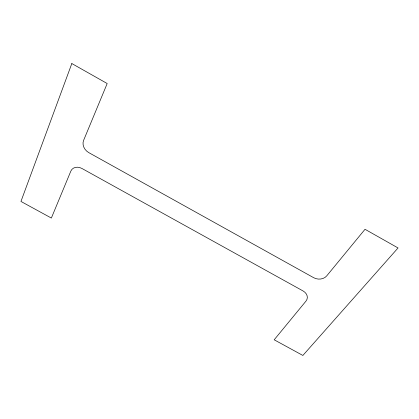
<?xml version="1.0" encoding="UTF-8"?>
<svg xmlns="http://www.w3.org/2000/svg" width="419" height="419" viewBox="0 0 419 419"><rect width="100%" height="100%" fill="white"/><g stroke="black" fill="none" stroke-linecap="round" stroke-linejoin="round"><path stroke-width="0.63" d="M71.827 63.547L20.95 201.445L51.359 218.058L70.832 171.135A9.38 7.563 40.3 0 1 82.009 168.511L303.031 290.938A9.108 7.212 9.5 0 1 305.959 301.135L274.188 339.788L302.874 355.453L398.05 247.959L365.022 229.287L326.71 275.896A9.48 7.694 6.3 0 1 313.695 277.713L88.791 152.626A9.757 8.092 43.4 0 1 83.585 140.417L107.191 83.533L71.827 63.547"/></g></svg>
